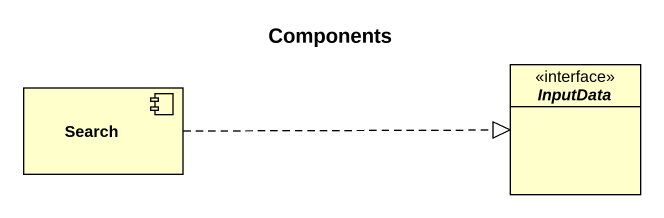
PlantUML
@startuml
title Components
allowmixing
hide circle
hide empty members
component Search
interface InputData
Search .right.|> InputData
@enduml
